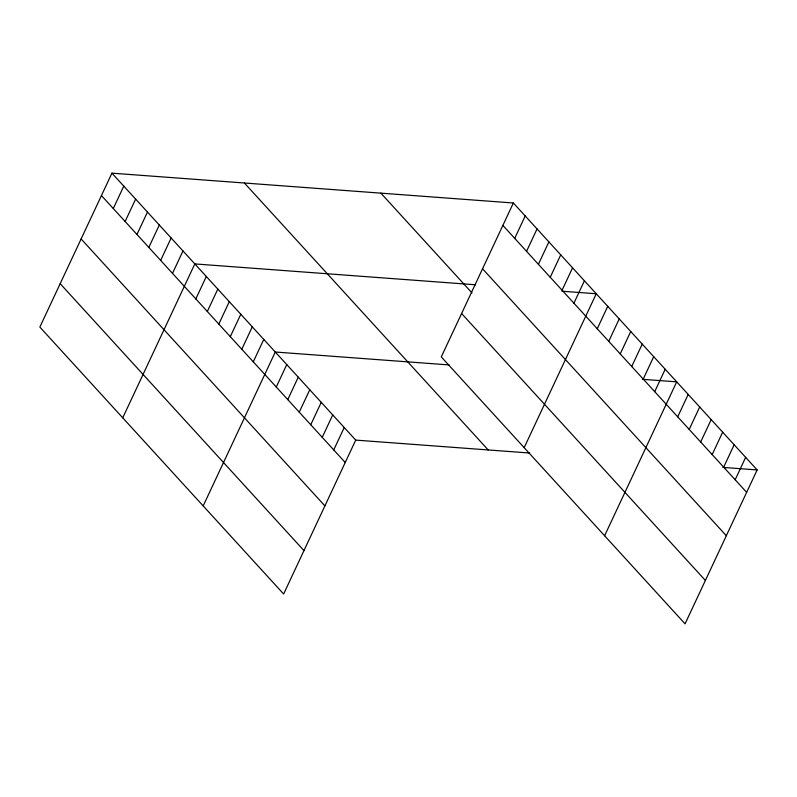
<?xml version="1.0" encoding="UTF-8"?>
<svg xmlns="http://www.w3.org/2000/svg" width="797" height="797" viewBox="0 0 797 797"><rect width="100%" height="100%" fill="white"/><g stroke="black" fill="none" stroke-linecap="round" stroke-linejoin="round"><path stroke-width="1.2" d="M111.939 173.158L39.85 327.069L283.632 594.004L355.721 440.103L111.939 173.158L513.368 202.996L757.15 469.931L685.061 623.842L441.279 356.897L513.368 202.996M113.294 208.535L123.784 186.129M125.129 221.496L135.629 199.091M136.974 234.467L147.465 212.062M148.81 247.429L159.31 225.023M160.655 260.39L171.146 237.994M172.491 273.361L182.991 250.955M122.738 417.827L194.827 263.917L475.61 284.788M195.823 298.905L206.323 276.509M207.32 311.497L217.81 289.092M218.806 324.08L229.307 301.674M230.303 336.663L240.794 314.257M241.8 349.245L252.29 326.84M253.287 361.828L263.787 339.422M203.185 505.916L275.274 352.015L449.179 364.936M276.27 387.003L286.771 364.598M287.767 399.586L298.257 377.18M299.254 412.169L309.754 389.763M310.75 424.751L321.241 402.346M322.237 437.334L332.738 414.928M333.734 449.916L344.234 427.521M514.713 238.363L525.213 215.967M526.558 251.334L537.048 228.928M538.393 264.295L548.894 241.889M550.239 277.266L560.729 254.861M562.084 290.228L572.575 267.822M573.92 303.199L584.42 280.793M524.167 447.655L596.256 293.754L561.955 291.204M597.252 328.743L607.752 306.337M608.749 341.325L619.239 318.93M620.235 353.918L630.736 331.512M631.732 366.5L642.223 344.095M643.219 379.083L653.719 356.677M654.716 391.666L665.206 369.26M604.614 535.753L676.703 381.843L642.402 379.292M677.699 416.831L688.2 394.425M689.196 429.424L699.686 407.018M700.683 442.006L711.183 419.601M712.179 454.589L722.67 432.183M723.666 467.172L734.167 444.766M735.163 479.754L745.653 457.348M355.721 440.103L529.626 453.025M722.849 467.391L757.15 469.931M502.877 225.402L746.659 492.337M482.554 268.798L726.326 535.733M380.896 193.153L471.993 292.897M461.602 313.51L705.385 580.445M244.41 183.011L488.192 449.946M101.448 195.564L345.231 462.509M81.125 238.961L324.897 505.896M60.173 283.672L303.956 550.607"/></g></svg>
